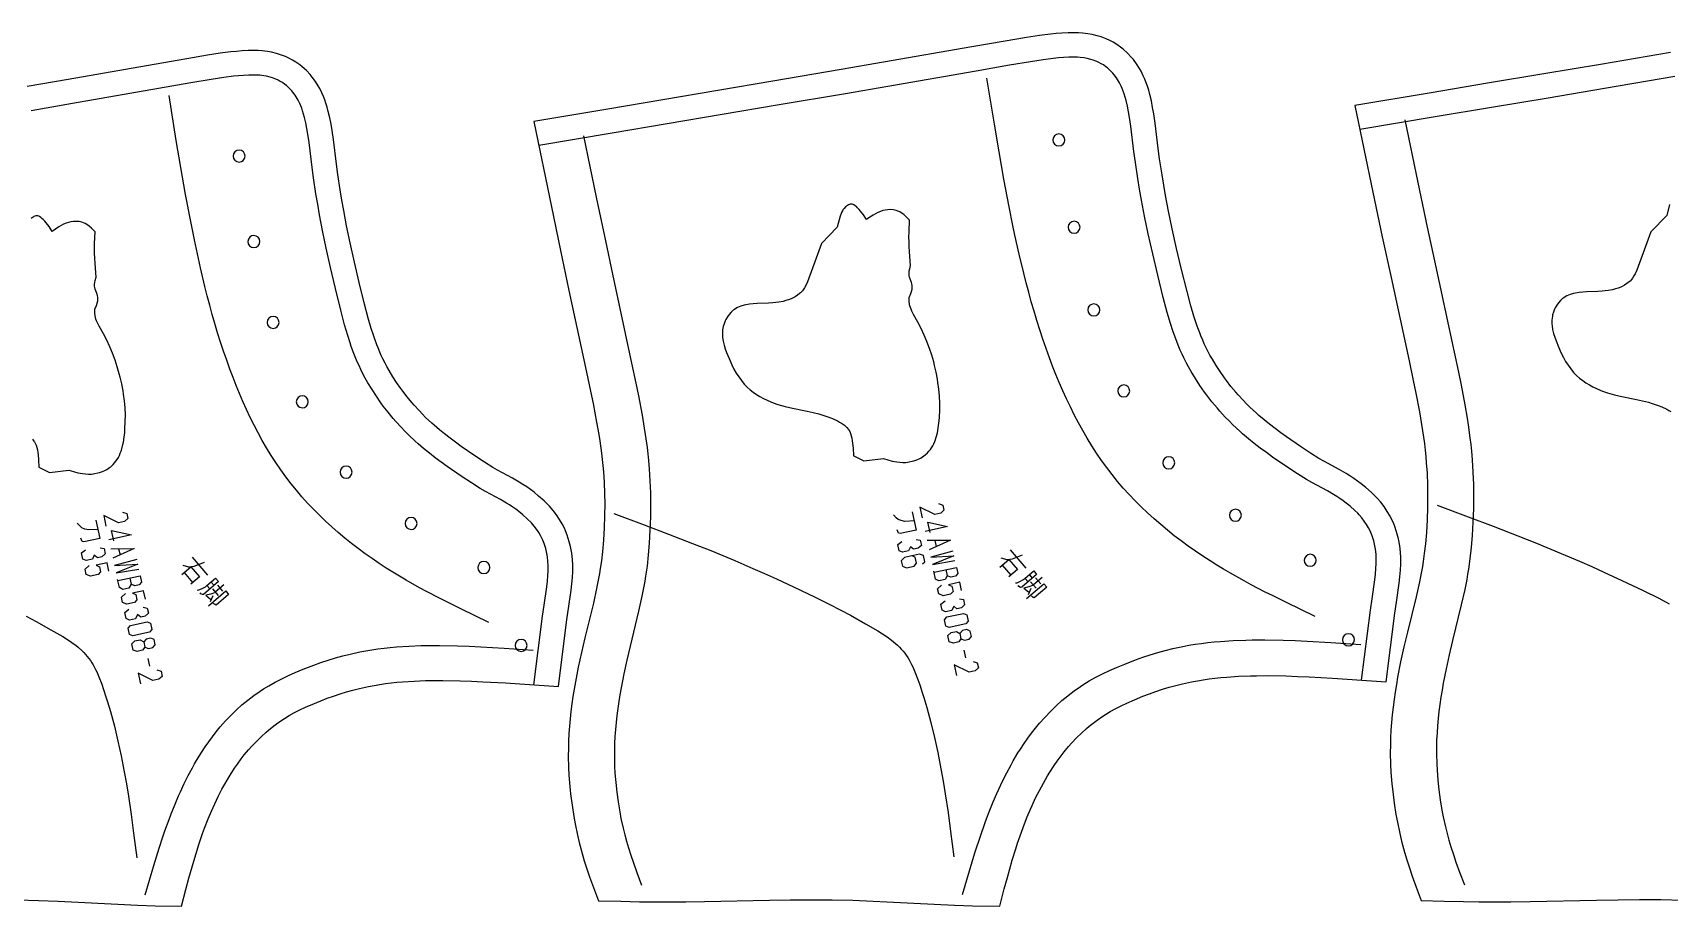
# Model space of a CAD drawing. Extents: x 870 to 2252, y -335 to 1751.
# Drawn here: x 1557.1 to 1897.6, y -334.7 to -152.9 of the extents above; entities that cross this region are included whole.
import ezdxf

# ---------------------------------------------------------------- set-up
doc = ezdxf.new("R2010")
doc.units = 0

msp = doc.modelspace()

# ---------------------------------------------------------------- linework, layer by layer
for points in [[(1661.348877, -171.322693), (1665.011841, -189.092926), (1666.914185, -198.208588), (1668.677002, -206.505188), (1672.334839, -223.503906), (1673.176392, -227.485779), (1673.701538, -230.051559), (1674.437988, -233.908508), (1674.87854, -236.486679), (1675.07959, -237.778046), (1675.43689, -240.366089), (1675.590088, -241.66301), (1675.724609, -242.961792), (1675.839233, -244.26297), (1675.980225, -246.380859), (1676.078125, -248.856323), (1676.10791, -250.837646), (1676.085938, -253.384796), (1675.997192, -255.930664), (1675.843506, -258.473785), (1675.645386, -260.802216), (1675.424805, -262.771484), (1675.199707, -264.373901), (1675.031372, -265.412506), (1674.847778, -266.448273), (1674.440063, -268.513), (1673.750732, -271.597626), (1671.991943, -278.782715), (1671.279663, -281.825531), (1670.618896, -284.880432), (1670.02417, -287.946442), (1669.756104, -289.483276), (1669.509644, -291.022614), (1669.286987, -292.564209), (1669.089478, -294.107971), (1668.919312, -295.653778), (1668.778076, -297.201477), (1668.66748, -298.751129), (1668.589478, -300.302216), (1668.545776, -301.855164), (1668.537598, -303.429565), (1668.592651, -305.792297), (1668.672607, -307.366974), (1668.854858, -309.726593), (1669.016479, -311.296722), (1669.316528, -313.645844), (1669.683838, -315.986755), (1669.966553, -317.540497), (1670.44873, -319.858551), (1670.809814, -321.394409), (1671.412598, -323.681519), (1671.856201, -325.19397), (1672.391724, -326.875336), (1672.961426, -328.545898), (1673.759155, -330.761047), (1674.789551, -333.519409), (1679.469482, -333.652405), (1683.369385, -333.740906), (1686.48938, -333.783875), (1690.395874, -333.792847), (1693.000244, -333.774536), (1696.907349, -333.719147), (1710.374756, -333.425232), (1714.725098, -333.351471), (1719.074707, -333.315735), (1723.423218, -333.334259), (1727.770142, -333.423462), (1732, -333.58606), (1734.819214, -333.725189), (1744.685425, -334.263306), (1748.915527, -334.450592), (1752.68042, -334.566528), (1758.329468, -334.684906), (1759.266846, -331.08432), (1759.908813, -328.689484), (1760.922607, -325.113678), (1761.647461, -322.745605), (1762.028442, -321.567657), (1762.833496, -319.225616), (1763.260376, -318.062347), (1764.027466, -316.098694), (1764.701538, -314.496765), (1765.053589, -313.701935), (1765.788818, -312.126434), (1766.172729, -311.346619), (1766.973877, -309.80484), (1767.391479, -309.04364), (1768.262817, -307.542419), (1768.716675, -306.803406), (1769.662354, -305.350067), (1770.263184, -304.482727), (1771.096313, -303.348785), (1771.745728, -302.516632), (1772.646729, -301.433167), (1773.349609, -300.641449), (1774.323608, -299.615845), (1775.337646, -298.628052), (1776.390137, -297.681061), (1776.93042, -297.223938), (1778.038208, -296.344238), (1778.605225, -295.922455), (1779.765137, -295.116974), (1780.357422, -294.733948), (1781.32959, -294.145508), (1782.461792, -293.517151), (1783.615845, -292.929108), (1784.788086, -292.375977), (1786.373291, -291.682739), (1788.111572, -290.976349), (1789.46106, -290.463226), (1790.820435, -289.978638), (1792.189453, -289.524445), (1793.567749, -289.102753), (1794.955078, -288.715424), (1796.351074, -288.36438), (1798.253296, -287.950409), (1799.459839, -287.724945), (1800.671387, -287.525513), (1801.887451, -287.3508), (1803.1073, -287.199615), (1804.330933, -287.070496), (1805.557495, -286.962311), (1808.017822, -286.803345), (1810.484619, -286.712341), (1811.719482, -286.689026), (1814.188843, -286.680573), (1817.857422, -286.744019), (1820.287964, -286.826447), (1822.714966, -286.935333), (1827.561035, -287.21344), (1838.707764, -287.970398), (1840.530151, -273.688812), (1840.845093, -271.3862), (1841.42334, -267.431946), (1841.581055, -266.109924), (1841.700073, -264.750946), (1841.760864, -263.479462), (1841.761108, -262.130737), (1841.700928, -260.974243), (1841.552246, -259.631805), (1841.2948, -258.221191), (1841.039917, -257.194336), (1840.603027, -255.825546), (1840.229858, -254.884644), (1839.990479, -254.349136), (1839.539917, -253.451401), (1838.971558, -252.48082), (1838.303833, -251.499954), (1837.589355, -250.583542), (1836.863892, -249.756287), (1836.438599, -249.308243), (1835.670166, -248.553635), (1834.52124, -247.535614), (1833.541626, -246.745697), (1832.772827, -246.165115), (1831.993408, -245.610855), (1831.194336, -245.078232), (1830.395386, -244.580383), (1828.979858, -243.769485), (1825.748901, -242.034058), (1824.743286, -241.453476), (1823.005859, -240.375153), (1820.9021, -238.982254), (1818.012817, -236.99324), (1816.798584, -236.124924), (1815.602173, -235.240265), (1814.438721, -234.344559), (1813.311401, -233.434494), (1812.207031, -232.493317), (1811.713257, -232.053635), (1810.380737, -230.799011), (1809.671997, -230.091003), (1808.969238, -229.359024), (1807.910889, -228.2005), (1807.431641, -227.651474), (1806.438843, -226.458939), (1805.486084, -225.23761), (1805.057495, -224.659561), (1804.171997, -223.400345), (1803.345459, -222.134369), (1802.559937, -220.832138), (1802.06604, -219.953629), (1801.699341, -219.265106), (1801.215942, -218.30336), (1800.880371, -217.595032), (1800.559204, -216.877853), (1800.175781, -215.967499), (1799.923218, -215.330627), (1799.409912, -213.938232), (1799.183594, -213.279922), (1798.727051, -211.864807), (1798.086182, -209.682266), (1797.289063, -206.682419), (1796.156738, -202.111603), (1795.129639, -197.745667), (1794.215454, -193.652847), (1793.458862, -190.013702), (1792.834839, -186.746902), (1792.449219, -184.5746), (1792.087036, -182.398361), (1791.583862, -179.101135), (1791.281494, -176.920273), (1790.626709, -171.64473), (1790.358765, -169.737762), (1790.135742, -168.405579), (1789.869141, -167.057098), (1789.550537, -165.706909), (1789.309814, -164.8246), (1789.048828, -163.974091), (1788.79834, -163.251083), (1788.512573, -162.518433), (1788.194458, -161.7966), (1787.716064, -160.851868), (1787.392334, -160.283707), (1786.79541, -159.34964), (1786.127563, -158.450821), (1785.687134, -157.921875), (1784.899292, -157.080353), (1784.035278, -156.297028), (1783.473999, -155.850739), (1782.663818, -155.28418), (1781.937012, -154.846527), (1781.213745, -154.466721), (1780.450562, -154.11879), (1779.400879, -153.722687), (1778.593506, -153.475342), (1777.524292, -153.218079), (1776.651367, -153.063751), (1775.509155, -152.929886), (1774.69104, -152.876053), (1773.605103, -152.851013), (1772.542358, -152.870041), (1771.270264, -152.935028), (1770.073364, -153.028778), (1768.879761, -153.149643), (1766.619019, -153.440887), (1763.875488, -153.867966), (1759.46167, -154.60968), (1752.541016, -155.81105), (1734.15686, -158.999573), (1725.350586, -160.510544), (1711.117188, -162.93605), (1699.678589, -164.873672), (1688.237305, -166.803864), (1676.794312, -168.728897), (1661.348877, -171.322693)], [(1554.059082, -333.363556), (1558.292603, -333.450745), (1562.412354, -333.609833), (1565.158081, -333.745972), (1574.767334, -334.272522), (1578.887207, -334.45575), (1582.553833, -334.569092), (1588.055908, -334.684906), (1588.96875, -331.160278), (1589.593872, -328.815826), (1590.581421, -325.315186), (1591.287476, -322.996826), (1591.658447, -321.843475), (1592.442749, -319.550262), (1592.858765, -318.411163), (1593.605713, -316.48877), (1594.262207, -314.920898), (1594.604858, -314.142883), (1595.320923, -312.600647), (1595.694702, -311.83725), (1596.474976, -310.327759), (1596.881836, -309.582428), (1597.730591, -308.112427), (1598.172729, -307.388672), (1599.094238, -305.965179), (1599.679443, -305.116241), (1600.490601, -304.006195), (1601.123291, -303.191406), (1602.000854, -302.130463), (1602.685303, -301.355591), (1603.633423, -300.35199), (1604.620483, -299.385162), (1605.645386, -298.458069), (1606.171631, -298.010498), (1607.25061, -297.149017), (1607.803101, -296.735931), (1608.933228, -295.94696), (1609.51062, -295.571747), (1610.457764, -294.995422), (1611.560303, -294.380341), (1612.684204, -293.804718), (1613.825928, -293.263092), (1615.369995, -292.584137), (1617.062988, -291.892609), (1618.376953, -291.390228), (1619.700928, -290.915741), (1621.034302, -290.4711), (1622.376831, -290.058167), (1623.728149, -289.678833), (1625.088135, -289.335083), (1626.940552, -288.92984), (1628.115601, -288.709167), (1629.295288, -288.513885), (1630.479614, -288.342896), (1631.667725, -288.194794), (1632.859375, -288.06839), (1634.054077, -287.962372), (1636.450317, -287.806671), (1638.853027, -287.717468), (1640.055786, -287.694611), (1642.461182, -287.686218), (1646.034302, -287.748169), (1648.401489, -287.828705), (1650.765259, -287.935272), (1655.485107, -288.207458), (1666.473755, -288.957306), (1668.248657, -274.977142), (1668.55542, -272.723602), (1669.118896, -268.851532), (1669.272827, -267.554871), (1669.389038, -266.221527), (1669.448364, -264.973145), (1669.448608, -263.648743), (1669.389648, -262.512329), (1669.244629, -261.193207), (1668.993286, -259.80722), (1668.743652, -258.796661), (1668.316528, -257.450775), (1667.951172, -256.524445), (1667.716187, -255.996124), (1667.274658, -255.11203), (1666.717773, -254.156204), (1666.063843, -253.190933), (1665.36438, -252.288986), (1664.61499, -251.429993), (1663.507568, -250.31073), (1662.361328, -249.28949), (1661.403076, -248.512497), (1660.650879, -247.941437), (1659.888428, -247.396591), (1659.106812, -246.872879), (1658.324707, -246.382965), (1656.942139, -245.586945), (1653.795532, -243.88797), (1652.819702, -243.321671), (1651.131226, -242.26828), (1649.085327, -240.906631), (1646.272827, -238.960419), (1645.091797, -238.111511), (1643.928345, -237.246796), (1642.797485, -236.371475), (1641.702148, -235.482605), (1640.62915, -234.563553), (1640.150879, -234.135345), (1638.855469, -232.909363), (1638.16748, -232.218475), (1637.484985, -231.504013), (1636.455566, -230.371246), (1635.990479, -229.83551), (1635.025269, -228.669998), (1634.099365, -227.476746), (1633.68335, -226.91301), (1632.822876, -225.6828), (1632.020264, -224.446838), (1631.257324, -223.17543), (1630.777954, -222.318039), (1630.421875, -221.645935), (1629.951782, -220.706284), (1629.626221, -220.014755), (1629.314087, -219.314529), (1628.941528, -218.425034), (1628.696167, -217.803192), (1628.197021, -216.44191), (1627.977051, -215.799133), (1627.533081, -214.415543), (1626.90979, -212.281174), (1626.134033, -209.346436), (1625.031738, -204.872803), (1624.03186, -200.599487), (1623.141724, -196.593582), (1622.405151, -193.032059), (1621.797607, -189.834839), (1621.422363, -187.708984), (1621.069824, -185.579453), (1620.579956, -182.35257), (1620.285767, -180.21875), (1619.648193, -175.054291), (1619.387207, -173.185577), (1619.169556, -171.879105), (1618.909302, -170.556046), (1618.598511, -169.231125), (1618.363037, -168.36441), (1618.108276, -167.529251), (1617.863403, -166.818359), (1617.58374, -166.097504), (1617.272461, -165.387421), (1616.80481, -164.458984), (1616.487305, -163.898712), (1615.903076, -162.979065), (1615.248901, -162.093353), (1614.815552, -161.570267), (1614.042358, -160.739639), (1613.193115, -159.965897), (1612.639648, -159.523712), (1611.843262, -158.963867), (1611.128052, -158.531174), (1610.417114, -158.15593), (1609.666016, -157.811752), (1608.634644, -157.420349), (1607.838989, -157.175262), (1606.788086, -156.920975), (1605.928345, -156.768127), (1604.807495, -156.636093), (1604.00293, -156.582855), (1602.938599, -156.558273), (1601.897583, -156.576996), (1600.653931, -156.6409), (1599.484009, -156.733047), (1598.317627, -156.851837), (1596.111328, -157.137573), (1593.436523, -157.55629), (1589.136475, -158.28273), (1582.395752, -159.459183), (1564.490479, -162.581207), (1555.913818, -164.060745)], [(1833.610596, -287.624146), (1835.474121, -273.020416), (1835.79541, -270.671661), (1836.36731, -266.760925), (1836.507446, -265.585236), (1836.610718, -264.406464), (1836.660889, -263.357208), (1836.661011, -262.263), (1836.615479, -261.387543), (1836.50293, -260.370972), (1836.306519, -259.294495), (1836.130615, -258.585632), (1835.797729, -257.543152), (1835.529297, -256.866425), (1835.381104, -256.534637), (1835.055786, -255.886246), (1834.658203, -255.207611), (1834.180786, -254.506042), (1833.657715, -253.835495), (1833.095581, -253.194336), (1832.801392, -252.884247), (1832.190063, -252.28421), (1831.227417, -251.431198), (1830.403442, -250.766632), (1829.757813, -250.279099), (1829.100586, -249.811752), (1828.430786, -249.365311), (1827.778442, -248.958786), (1826.505127, -248.229446), (1823.266724, -246.48996), (1822.122803, -245.829605), (1820.252808, -244.668823), (1818.048218, -243.209259), (1815.083374, -241.168243), (1813.799072, -240.249756), (1812.530273, -239.31163), (1811.280884, -238.349792), (1810.054932, -237.360153), (1808.856323, -236.338791), (1808.268555, -235.815109), (1806.82959, -234.460419), (1806.030151, -233.66156), (1805.246582, -232.845627), (1804.106323, -231.597488), (1803.550293, -230.96019), (1802.467407, -229.65976), (1801.426636, -228.325378), (1800.922607, -227.645782), (1799.949707, -226.26207), (1799.025269, -224.846329), (1798.152466, -223.399414), (1797.592041, -222.402298), (1797.1698, -221.609604), (1796.632202, -220.540192), (1796.248291, -219.729095), (1795.881348, -218.910431), (1795.45459, -217.897064), (1795.159546, -217.152847), (1794.605469, -215.650116), (1794.344849, -214.892456), (1793.852417, -213.366287), (1793.174194, -211.05574), (1792.348999, -207.950577), (1791.199219, -203.308701), (1790.158569, -198.885574), (1789.229858, -194.727844), (1788.457275, -191.011322), (1787.81897, -187.671005), (1787.422974, -185.438782), (1787.050537, -183.201752), (1786.536987, -179.836044), (1786.224854, -177.584641), (1785.570557, -172.313705), (1785.317627, -170.513672), (1785.118042, -169.32132), (1784.884033, -168.137421), (1784.6073, -166.964218), (1784.410767, -166.244339), (1784.199951, -165.557297), (1784.011353, -165.013), (1783.801392, -164.474335), (1783.582886, -163.978821), (1783.2229, -163.268036), (1783.025146, -162.920898), (1782.594482, -162.246994), (1782.11792, -161.605576), (1781.862793, -161.299133), (1781.319214, -160.718506), (1780.731934, -160.186279), (1780.422607, -159.940109), (1779.883911, -159.563354), (1779.434082, -159.292542), (1778.968872, -159.048279), (1778.490234, -158.830154), (1777.751831, -158.551437), (1777.248657, -158.397308), (1776.48291, -158.213043), (1775.909912, -158.111755), (1775.044678, -158.010345), (1774.464844, -157.972183), (1773.592041, -157.952072), (1772.71814, -157.967697), (1771.599609, -158.024872), (1770.529541, -158.108673), (1769.462646, -158.216751), (1767.337158, -158.49054), (1764.690308, -158.902542), (1760.320435, -159.636917), (1753.412964, -160.836014), (1735.023926, -164.025345), (1726.210083, -165.537567), (1711.971313, -167.963974), (1700.528564, -169.902298), (1689.084595, -171.833008), (1677.639771, -173.758362), (1662.37915, -176.321045)], [(1897.911865, -156.960342), (1883.307617, -159.436371), (1871.570923, -161.414368), (1859.831543, -163.384766), (1848.090454, -165.349915), (1832.238281, -167.998398)], [(1661.376953, -288.609406), (1663.192261, -274.312012), (1663.505249, -272.012573), (1664.062256, -268.183746), (1664.198853, -267.032715), (1664.299438, -265.878693), (1664.348389, -264.851532), (1664.348511, -263.780273), (1664.304199, -262.923187), (1664.194824, -261.92804), (1664.00354, -260.874481), (1663.832275, -260.180664), (1663.508423, -259.160156), (1663.246948, -258.497528), (1663.102417, -258.172577), (1662.7854, -257.537506), (1662.398438, -256.873322), (1661.93335, -256.187012), (1661.424438, -255.530807), (1660.876953, -254.903152), (1659.995117, -254.011902), (1659.057129, -253.176285), (1658.254395, -252.525269), (1657.62561, -252.048004), (1656.985596, -251.590546), (1656.333252, -251.153397), (1655.697754, -250.755417), (1654.457764, -250.041443), (1651.303711, -248.338425), (1650.189331, -247.691864), (1648.36792, -246.555496), (1646.221191, -245.126709), (1643.33313, -243.128204), (1642.082153, -242.228897), (1640.846191, -241.310349), (1639.629639, -240.368698), (1638.435913, -239.399994), (1637.268921, -238.400421), (1636.696533, -237.88797), (1635.294922, -236.5616), (1634.516235, -235.779572), (1633.753418, -234.980896), (1632.642334, -233.758316), (1632.100464, -233.13414), (1631.045776, -231.860626), (1630.03186, -230.554092), (1629.541016, -229.888702), (1628.593506, -228.53421), (1627.693726, -227.148544), (1626.844238, -225.732605), (1626.298462, -224.75679), (1625.887207, -223.980652), (1625.363525, -222.933594), (1624.989624, -222.139603), (1624.632446, -221.338196), (1624.216797, -220.345978), (1623.929321, -219.617111), (1623.389648, -218.145737), (1623.135864, -217.403946), (1622.656372, -215.909729), (1621.99585, -213.647842), (1621.192505, -210.608231), (1620.072754, -206.063934), (1619.059326, -201.733704), (1618.154907, -197.663116), (1617.402466, -194.024567), (1616.781006, -190.754181), (1616.395264, -188.568741), (1616.032837, -186.378662), (1615.532471, -183.083633), (1615.22876, -180.879562), (1614.591675, -175.719604), (1614.345459, -173.957413), (1614.151001, -172.79007), (1613.923096, -171.630966), (1613.653564, -170.482269), (1613.462158, -169.777374), (1613.256836, -169.104874), (1613.073242, -168.571991), (1612.868774, -168.044495), (1612.65625, -167.559799), (1612.305908, -166.864456), (1612.113525, -166.524719), (1611.694458, -165.865158), (1611.230591, -165.237228), (1610.982178, -164.937103), (1610.452637, -164.368393), (1609.880249, -163.846985), (1609.578613, -163.60582), (1609.053589, -163.236832), (1608.615723, -162.971909), (1608.16272, -162.732849), (1607.696655, -162.519287), (1606.977417, -162.246368), (1606.487305, -162.095352), (1605.741089, -161.914764), (1605.183105, -161.815582), (1604.340454, -161.716324), (1603.775635, -161.67894), (1602.925537, -161.659332), (1602.074463, -161.674652), (1600.984985, -161.730667), (1599.942627, -161.812729), (1598.903564, -161.918549), (1596.833374, -162.186676), (1594.255615, -162.590149), (1589.999634, -163.309174), (1583.272095, -164.483322), (1565.361938, -167.606247), (1556.777954, -169.08699)], [(1823.952637, -274.339264), (1818.001953, -271.479767), (1815.043213, -270.018127), (1813.571045, -269.273712), (1810.644531, -267.749908), (1809.192017, -266.967255), (1806.312744, -265.352509), (1804.887573, -264.517273), (1803.473267, -263.661133), (1802.070435, -262.782928), (1800.546631, -261.792572), (1799.039307, -260.773346), (1797.550415, -259.725098), (1796.081421, -258.647736), (1794.634033, -257.541138), (1793.209961, -256.405029), (1791.810791, -255.239487), (1790.438232, -254.044296), (1789.094238, -252.819366), (1787.779785, -251.564453), (1786.497314, -250.279572), (1785.248047, -248.964401), (1784.033813, -247.619141), (1782.856201, -246.243195), (1781.717041, -244.837021), (1780.598877, -243.375702), (1779.520996, -241.884293), (1778.482422, -240.364487), (1777.481812, -238.818039), (1776.518188, -237.246521), (1775.590454, -235.651642), (1774.697266, -234.034988), (1773.837769, -232.398361), (1773.010742, -230.743317), (1772.215088, -229.07164), (1771.449707, -227.384842), (1770.713379, -225.684647), (1770.005249, -223.972839), (1769.323975, -222.250809), (1768.668579, -220.520615), (1767.970459, -218.59343), (1767.301392, -216.658386), (1766.660278, -214.715927), (1766.045532, -212.766479), (1765.456055, -210.810471), (1764.890381, -208.848236), (1764.347656, -206.880188), (1763.825928, -204.906876), (1763.324219, -202.928635), (1762.375854, -198.958862), (1761.491943, -194.974258), (1761.071167, -192.977264), (1760.283569, -189.073166), (1759.200073, -183.348389), (1758.182129, -177.611359), (1757.21167, -171.865463), (1755.651489, -162.278076)], [(1898.767334, -161.988129), (1884.157593, -164.465073), (1872.416626, -166.443741), (1860.674683, -168.414612), (1848.931641, -170.380081), (1833.27356, -172.996094)], [(1651.970947, -275.603516), (1646.174316, -272.803558), (1641.858398, -270.643616), (1639.008057, -269.151855), (1637.593506, -268.385742), (1634.789673, -266.805084), (1633.401855, -265.987579), (1632.025024, -265.149689), (1630.65918, -264.290192), (1629.174072, -263.319946), (1627.705322, -262.321442), (1626.254517, -261.294556), (1624.823242, -260.239258), (1623.413208, -259.155396), (1622.026245, -258.042816), (1620.663452, -256.901398), (1619.32666, -255.731171), (1618.017822, -254.531952), (1616.738037, -253.303589), (1615.48938, -252.046005), (1614.273193, -250.759018), (1613.091187, -249.442764), (1611.945313, -248.096756), (1610.836426, -246.721329), (1609.746582, -245.289642), (1608.696167, -243.828751), (1607.684082, -242.340195), (1606.709229, -240.825699), (1605.770386, -239.286789), (1604.866821, -237.725143), (1603.996948, -236.14238), (1603.160156, -234.540146), (1602.35498, -232.920074), (1601.580322, -231.283752), (1600.835327, -229.632843), (1600.118774, -227.968826), (1599.429443, -226.293594), (1598.766479, -224.608475), (1598.128662, -222.915421), (1597.44873, -221.028244), (1596.797119, -219.133392), (1596.172607, -217.2314), (1595.573975, -215.322647), (1595, -213.407501), (1594.448975, -211.486359), (1593.920288, -209.559601), (1593.412354, -207.627762), (1592.923828, -205.691132), (1592.000244, -201.805038), (1591.139648, -197.904572), (1590.72998, -195.949799), (1589.962891, -192.127853), (1588.907837, -186.523117), (1587.916504, -180.906448), (1586.971558, -175.281174), (1585.452271, -165.895111)], [(1832.238281, -167.998398), (1835.975098, -186.036057), (1837.927246, -195.342972), (1839.736206, -203.813629), (1843.489746, -221.169052), (1844.353394, -225.234375), (1844.892334, -227.853867), (1845.647949, -231.791595), (1846.100098, -234.423828), (1846.306641, -235.742371), (1846.673096, -238.384796), (1846.830444, -239.708984), (1846.968506, -241.03511), (1847.08606, -242.363708), (1847.230957, -244.526016), (1847.331421, -247.053436), (1847.361938, -249.076355), (1847.339355, -251.676941), (1847.248535, -254.276245), (1847.090942, -256.87265), (1846.887817, -259.25), (1846.661377, -261.26059), (1846.43042, -262.896698), (1846.257813, -263.957092), (1846.069336, -265.014679), (1845.651001, -267.122742), (1844.94397, -270.271973), (1843.139648, -277.607574), (1842.408691, -280.713898), (1841.730957, -283.832703), (1841.12085, -286.962891), (1840.845703, -288.531921), (1840.592896, -290.103516), (1840.364502, -291.677521), (1840.161987, -293.253693), (1839.987305, -294.832031), (1839.842407, -296.412262), (1839.729004, -297.994476), (1839.649048, -299.578308), (1839.604004, -301.16394), (1839.595947, -302.771423), (1839.652344, -305.183746), (1839.734497, -306.791504), (1839.921509, -309.200653), (1840.087402, -310.803711), (1840.395386, -313.202026), (1840.772461, -315.592346), (1841.0625, -317.178833), (1841.557251, -319.545624), (1841.927979, -321.113617), (1842.546509, -323.448578), (1843.001465, -324.992493), (1843.551025, -326.709381), (1844.13562, -328.414978), (1844.954224, -330.676636), (1846.011475, -333.492645), (1850.813232, -333.628601), (1854.814819, -333.719025), (1858.015991, -333.76297), (1862.024536, -333.772247), (1864.696655, -333.753601), (1868.705444, -333.697144), (1882.523804, -333.397491), (1886.987427, -333.322296), (1891.450439, -333.28598), (1895.912354, -333.304962), (1900.372314, -333.396179)], [(1842.615845, -171.003159), (1845.313599, -184.028549), (1847.263672, -193.325119), (1848.764038, -200.356995), (1852.865723, -219.329651), (1853.751099, -223.513672), (1854.308716, -226.238907), (1855.091064, -230.335587), (1855.560059, -233.07402), (1855.77478, -234.445663), (1856.157349, -237.194443), (1856.322266, -238.571945), (1856.468262, -239.951324), (1856.627319, -241.757111), (1856.789185, -244.304138), (1856.882813, -246.855576), (1856.912964, -249.107025), (1856.885376, -251.907883), (1856.787964, -254.707489), (1856.622437, -257.504395), (1856.422974, -259.943817), (1856.159668, -262.373383), (1855.861816, -264.487732), (1855.684692, -265.561737), (1855.491943, -266.633026), (1855.06665, -268.768677), (1854.351318, -271.959686), (1852.531372, -279.394714), (1851.843384, -282.322113), (1851.202515, -285.260651), (1850.623535, -288.209534), (1850.362305, -289.687622), (1850.122314, -291.16803), (1849.905273, -292.650665), (1849.713379, -294.135376), (1849.548584, -295.622131), (1849.412476, -297.110687), (1849.307129, -298.601196), (1849.234497, -300.093262), (1849.196411, -301.587128), (1849.193115, -302.954803), (1849.244019, -305.007233), (1849.314331, -306.375031), (1849.472656, -308.424652), (1849.692505, -310.469482), (1849.976685, -312.537659), (1850.332153, -314.656982), (1850.60498, -316.062988), (1851.068359, -318.159851), (1851.413818, -319.548553), (1851.788696, -320.929016), (1852.193237, -322.300537), (1852.706055, -323.902527), (1853.251953, -325.493835), (1854.016968, -327.603516), (1855.005615, -330.230164)], [(1671.721558, -174.328125), (1674.350098, -187.085419), (1676.25061, -196.190704), (1677.712769, -203.078232), (1681.710571, -221.66449), (1682.573853, -225.765152), (1683.11792, -228.436676), (1683.880859, -232.45253), (1684.338379, -235.136871), (1684.547729, -236.4814), (1684.920898, -239.175781), (1685.082031, -240.52597), (1685.224365, -241.878006), (1685.379639, -243.648941), (1685.537964, -246.15152), (1685.629517, -248.658432), (1685.659058, -250.868317), (1685.631958, -253.615738), (1685.536621, -256.361908), (1685.375122, -259.10553), (1685.17981, -261.501953), (1684.922119, -263.890137), (1684.631104, -265.964996), (1684.45813, -267.017151), (1684.270142, -268.066589), (1683.855469, -270.158905), (1683.157959, -273.285309), (1681.383911, -280.569885), (1680.714233, -283.433716), (1680.090332, -286.30835), (1679.526978, -289.193054), (1679.272583, -290.638885), (1679.038818, -292.087067), (1678.827759, -293.537292), (1678.641113, -294.989655), (1678.480591, -296.443848), (1678.348267, -297.899872), (1678.245728, -299.357758), (1678.175171, -300.817139), (1678.138062, -302.278351), (1678.134766, -303.612976), (1678.184204, -305.615723), (1678.252319, -306.9505), (1678.405762, -308.950623), (1678.619019, -310.946045), (1678.894775, -312.964966), (1679.23999, -315.035004), (1679.505005, -316.408356), (1679.955078, -318.456665), (1680.290527, -319.813324), (1680.654785, -321.161987), (1681.047974, -322.501984), (1681.546631, -324.068542), (1682.077759, -325.624725), (1682.822021, -327.687988), (1683.783569, -330.256897)], [(1771.873901, -175.186523), (1771.78125, -174.707657), (1771.512451, -174.300735), (1771.108398, -174.027618), (1770.630371, -173.929916), (1770.151733, -174.022537), (1769.744629, -174.291367), (1769.471558, -174.695419), (1769.373901, -175.173233), (1769.466553, -175.6521), (1769.735229, -176.059052), (1770.139282, -176.332184), (1770.61731, -176.429886), (1771.096069, -176.337265), (1771.503052, -176.068436), (1771.776245, -175.664368), (1771.873901, -175.186523)], [(1601.28418, -178.532455), (1601.191528, -178.053589), (1600.922729, -177.646683), (1600.518677, -177.37355), (1600.040894, -177.275848), (1599.562012, -177.368469), (1599.154907, -177.637299), (1598.881958, -178.041367), (1598.78418, -178.519211), (1598.876831, -178.998047), (1599.14563, -179.404999), (1599.549683, -179.678116), (1600.027588, -179.775818), (1600.50647, -179.683197), (1600.913452, -179.414368), (1601.186523, -179.010315), (1601.28418, -178.532455)], [(1727.828613, -240.836121), (1730.020386, -241.932617), (1734.104858, -241.508789), (1735.034302, -241.770233), (1735.966064, -242.004959), (1736.902344, -242.186127), (1737.530151, -242.263855), (1738.161499, -242.297928), (1738.797363, -242.28038), (1739.454468, -242.202072), (1740.108765, -242.063156), (1740.431885, -241.97171), (1741.06543, -241.746124), (1741.674927, -241.465698), (1741.967896, -241.305588), (1742.525391, -240.946991), (1742.78772, -240.749176), (1743.274292, -240.317657), (1743.592407, -239.975891), (1743.881714, -239.611832), (1744.143555, -239.227142), (1744.379395, -238.8237), (1744.590942, -238.403244), (1744.779541, -237.967453), (1744.946777, -237.518204), (1745.094238, -237.057175), (1745.335327, -236.107025), (1745.432129, -235.621399), (1745.585693, -234.637802), (1745.696045, -233.649643), (1745.757935, -232.898438), (1745.828247, -231.411758), (1745.830322, -229.944366), (1745.766968, -228.494171), (1745.641479, -227.05925), (1745.457031, -225.637497), (1745.343506, -224.930817), (1745.076416, -223.524918), (1744.752563, -222.106873), (1744.568726, -221.390625), (1744.160278, -219.965744), (1743.696777, -218.552887), (1743.17749, -217.154221), (1742.600708, -215.771988), (1741.965942, -214.408386), (1741.271729, -213.065613), (1740.391357, -211.512268), (1740.018677, -210.791519), (1739.859009, -210.424133), (1739.723999, -210.049988), (1739.619019, -209.667572), (1739.55542, -209.331009), (1739.49353, -208.757919), (1739.45874, -207.941238), (1739.807495, -207.164871), (1739.976685, -206.69957), (1740.090088, -206.234879), (1740.127319, -205.770935), (1740.099609, -205.462692), (1740.032104, -205.154953), (1739.936523, -204.84726), (1739.55188, -203.7659), (1739.477051, -203.454208), (1739.440918, -203.168076), (1739.444458, -202.776871), (1739.497314, -202.383438), (1739.585938, -201.98851), (1739.776367, -201.328156), (1739.543091, -198.457458), (1739.480225, -197.380508), (1739.440918, -196.302841), (1739.430176, -195.397568), (1739.442505, -194.305038), (1739.528809, -191.845657), (1738.791016, -191.111557), (1738.330444, -190.705582), (1738.010254, -190.46051), (1737.503418, -190.144287), (1737.143921, -189.97551), (1736.786377, -189.851639), (1736.224121, -189.729645), (1735.642822, -189.679962), (1735.054932, -189.698044), (1734.474365, -189.778976), (1734.014038, -189.88887), (1733.48877, -190.064178), (1732.981689, -190.282028), (1732.48999, -190.535233), (1732.010376, -190.816956), (1731.307251, -191.276993), (1730.614502, -191.761017), (1729.957275, -190.78656), (1729.350586, -189.985184), (1729.081421, -189.669373), (1728.717407, -189.280273), (1728.484131, -189.057449), (1728.239136, -188.857376), (1727.982666, -188.69577), (1727.805542, -188.616867), (1727.623901, -188.566437), (1727.430298, -188.549133), (1727.225586, -188.569016), (1727.020142, -188.623398), (1726.816528, -188.707611), (1726.617798, -188.817459), (1726.24585, -189.095505), (1725.934448, -189.413391), (1725.685425, -189.748856), (1725.578369, -189.924683), (1725.394653, -190.289993), (1725.243652, -190.669998), (1725.11731, -191.060547), (1724.511475, -193.304718), (1721.226563, -196.73616), (1719.822876, -200.562653), (1718.605713, -203.949493), (1718.305542, -204.716675), (1717.964233, -205.454208), (1717.703369, -205.920227), (1717.40918, -206.359375), (1717.247803, -206.566986), (1716.878906, -206.968582), (1716.670166, -207.160507), (1716.219604, -207.513), (1715.731567, -207.825073), (1715.212891, -208.098236), (1714.944458, -208.220734), (1714.393921, -208.438278), (1713.830933, -208.620575), (1713.262939, -208.769104), (1712.339355, -208.945068), (1711.724365, -209.024368), (1711.108276, -209.07988), (1710.178345, -209.131287), (1707.823608, -209.208191), (1707.042114, -209.257019), (1706.266724, -209.338318), (1705.506104, -209.46492), (1705.134277, -209.549179), (1704.413696, -209.767456), (1704.067261, -209.904602), (1703.731567, -210.062683), (1703.407593, -210.243088), (1703.09668, -210.447647), (1702.856934, -210.63031), (1702.406982, -211.040894), (1701.999146, -211.504684), (1701.636963, -212.012924), (1701.324219, -212.557022), (1701.187256, -212.839767), (1700.955078, -213.421127), (1700.781372, -214.016479), (1700.717285, -214.31691), (1700.656982, -214.712967), (1700.622559, -215.109299), (1700.612671, -215.505661), (1700.625244, -215.901947), (1700.659058, -216.297928), (1700.782959, -217.088242), (1700.971558, -217.875275), (1701.21167, -218.65741), (1701.490112, -219.433273), (1701.982666, -220.656281), (1702.582275, -221.994995), (1703.016479, -222.859802), (1703.484863, -223.696716), (1703.992798, -224.500809), (1704.546021, -225.267181), (1705.149902, -225.990814), (1705.472656, -226.335266), (1705.764282, -226.623947), (1706.379028, -227.173233), (1707.031006, -227.68515), (1707.716187, -228.159683), (1708.429688, -228.597305), (1709.16687, -228.997879), (1709.923096, -229.361679), (1710.69397, -229.688858), (1711.183594, -229.8759), (1712.172974, -230.211365), (1713.677246, -230.635468), (1715.197144, -230.99202), (1718.243408, -231.626129), (1719.477905, -231.900742), (1720.703125, -232.211014), (1721.514526, -232.447021), (1722.723755, -232.858627), (1723.524658, -233.17952), (1724.542725, -233.654449), (1724.980713, -233.888077), (1725.40564, -234.141525), (1726.001465, -234.565186), (1726.359863, -234.881012), (1726.524536, -235.050079), (1726.819702, -235.41214), (1726.948242, -235.60582), (1727.100098, -235.88327), (1727.26123, -236.27124), (1727.408813, -236.760269), (1727.523926, -237.264328), (1727.615845, -237.775223), (1727.6875, -238.287735), (1727.782959, -239.316284), (1727.858276, -240.864182)], [(1897.709351, -188.628632), (1897.103516, -190.872803), (1893.818604, -194.304214), (1892.414917, -198.130737), (1891.197876, -201.517578), (1890.897583, -202.28476), (1890.55603, -203.022263), (1890.29541, -203.488312), (1890.001343, -203.927414), (1889.839844, -204.135071), (1889.470947, -204.536682), (1889.262085, -204.728546), (1888.811646, -205.081055), (1888.323608, -205.393158), (1887.804932, -205.666321), (1887.536499, -205.788788), (1886.98584, -206.006363), (1886.422974, -206.188629), (1885.855103, -206.337189), (1884.931396, -206.513153), (1884.316406, -206.592422), (1883.700317, -206.647964), (1882.770386, -206.699371), (1880.415527, -206.776291), (1879.634155, -206.825119), (1878.858765, -206.906403), (1878.098022, -207.033005), (1877.726318, -207.117264), (1877.005737, -207.335541), (1876.659302, -207.472687), (1876.323608, -207.630783), (1875.999634, -207.811127), (1875.688843, -208.015732), (1875.448975, -208.198395), (1874.999023, -208.608978), (1874.591187, -209.072769), (1874.229004, -209.581009), (1873.916016, -210.125107), (1873.779297, -210.407852), (1873.547119, -210.989182), (1873.373413, -211.584564), (1873.309326, -211.884995), (1873.249023, -212.281006), (1873.2146, -212.677383), (1873.20459, -213.073746), (1873.217285, -213.470032), (1873.251099, -213.866013), (1873.375, -214.656281), (1873.563599, -215.443359), (1873.803711, -216.22551), (1874.082153, -217.001358), (1874.574585, -218.224365), (1875.174316, -219.56308), (1875.608521, -220.427887), (1876.076782, -221.264801), (1876.584839, -222.068909), (1877.138062, -222.835236), (1877.741943, -223.558899), (1878.064697, -223.903351), (1878.356323, -224.192032), (1878.971069, -224.741318), (1879.623047, -225.253235), (1880.308228, -225.727768), (1881.021729, -226.16539), (1881.758911, -226.565979), (1882.515137, -226.929764), (1883.286011, -227.256943), (1883.775635, -227.443985), (1884.765137, -227.779449), (1886.269531, -228.203506), (1887.789185, -228.56012), (1890.835449, -229.194214), (1892.070068, -229.468826), (1893.295166, -229.779099), (1894.106567, -230.015076), (1895.315796, -230.426712), (1896.116699, -230.74762), (1897.134766, -231.222534), (1897.572754, -231.456161), (1897.997559, -231.709564)], [(1558.361328, -243.268005), (1560.553223, -244.364487), (1564.637573, -243.940659), (1565.567139, -244.202103), (1566.498901, -244.436829), (1567.435181, -244.617996), (1568.062988, -244.69574), (1568.694336, -244.729797), (1569.330322, -244.712265), (1569.987427, -244.633972), (1570.641479, -244.495041), (1570.9646, -244.403595), (1571.598389, -244.178009), (1572.207764, -243.897568), (1572.500854, -243.737488), (1573.058228, -243.37886), (1573.320557, -243.181046), (1573.807129, -242.749527), (1574.125244, -242.407761), (1574.414551, -242.043701), (1574.676392, -241.659012), (1574.912109, -241.255585), (1575.123657, -240.835114), (1575.312256, -240.399338), (1575.479614, -239.950073), (1575.626953, -239.48909), (1575.868042, -238.538895), (1575.964966, -238.053268), (1576.11853, -237.069717), (1576.228882, -236.081512), (1576.290771, -235.330307), (1576.361206, -233.843628), (1576.363037, -232.376251), (1576.299805, -230.926056), (1576.174316, -229.491135), (1575.989868, -228.069366), (1575.876587, -227.362686), (1575.609131, -225.956787), (1575.2854, -224.538742), (1575.101563, -223.82254), (1574.693115, -222.397644), (1574.229614, -220.984756), (1573.710327, -219.58609), (1573.133667, -218.203857), (1572.498657, -216.840271), (1571.804443, -215.497498), (1570.924194, -213.944138), (1570.551514, -213.223389), (1570.391846, -212.856018), (1570.256836, -212.481903), (1570.151855, -212.099442), (1570.088379, -211.762878), (1570.026367, -211.189804), (1569.991577, -210.373123), (1570.340332, -209.596756), (1570.509521, -209.131439), (1570.622925, -208.666748), (1570.660156, -208.202805), (1570.632446, -207.894562), (1570.564941, -207.586838), (1570.46936, -207.279175), (1570.084595, -206.197769), (1570.009766, -205.886093), (1569.973755, -205.59996), (1569.977295, -205.20874), (1570.030151, -204.815308), (1570.118774, -204.42038), (1570.309204, -203.76004), (1570.075928, -200.889328), (1570.013062, -199.812378), (1569.973755, -198.734726), (1569.962891, -197.829453), (1569.97522, -196.736954), (1570.061646, -194.277542), (1569.323853, -193.543427), (1568.863281, -193.137451), (1568.543091, -192.89238), (1568.036255, -192.576172), (1567.676636, -192.407379), (1567.319214, -192.283508), (1566.756958, -192.161514), (1566.175537, -192.111832), (1565.587769, -192.129913), (1565.007202, -192.210861), (1564.546875, -192.32074), (1564.021484, -192.496048), (1563.514526, -192.713898), (1563.022827, -192.967102), (1562.543213, -193.248825), (1561.840088, -193.708862), (1561.147339, -194.192886), (1560.490112, -193.21843), (1559.883423, -192.417068), (1559.614136, -192.101242), (1559.250244, -191.712143), (1559.017212, -191.489334), (1558.771973, -191.289261), (1558.515381, -191.127655), (1558.338379, -191.048752), (1558.156738, -190.998322), (1557.963135, -190.981018), (1557.758423, -191.0009), (1557.552979, -191.055267), (1557.349365, -191.139481), (1557.150635, -191.249329), (1556.778687, -191.52742)], [(1775.036011, -193.358948), (1774.943359, -192.880081), (1774.674683, -192.47316), (1774.27063, -192.200027), (1773.792603, -192.102341), (1773.313843, -192.194962), (1772.90686, -192.463791), (1772.633911, -192.867844), (1772.536011, -193.345657), (1772.628662, -193.824524), (1772.897461, -194.231476), (1773.301636, -194.504608), (1773.779541, -194.602295), (1774.258301, -194.509689), (1774.665283, -194.24086), (1774.938354, -193.836792), (1775.036011, -193.358948)], [(1604.363525, -196.323593), (1604.270874, -195.844727), (1604.002197, -195.437775), (1603.598145, -195.164642), (1603.120117, -195.066956), (1602.641357, -195.159561), (1602.234375, -195.428391), (1601.961182, -195.832458), (1601.863525, -196.310303), (1601.956177, -196.789169), (1602.224976, -197.196121), (1602.629028, -197.469254), (1603.106812, -197.56691), (1603.585693, -197.474335), (1603.992798, -197.205505), (1604.265869, -196.801437), (1604.363525, -196.323593)], [(1779.139526, -210.557266), (1779.046875, -210.0784), (1778.778076, -209.671448), (1778.374023, -209.398315), (1777.895996, -209.300613), (1777.417358, -209.393234), (1777.010254, -209.662064), (1776.737183, -210.066132), (1776.639526, -210.543976), (1776.732178, -211.022842), (1777.000854, -211.429764), (1777.404907, -211.702881), (1777.882935, -211.800583), (1778.361694, -211.707962), (1778.768677, -211.439178), (1779.04187, -211.03508), (1779.139526, -210.557266)], [(1608.359619, -213.160934), (1608.266968, -212.682098), (1607.998047, -212.275146), (1607.593994, -212.002029), (1607.116211, -211.904327), (1606.637329, -211.996948), (1606.230469, -212.265778), (1605.957275, -212.669846), (1605.859619, -213.14769), (1605.952148, -213.626556), (1606.221069, -214.033478), (1606.625122, -214.306595), (1607.102905, -214.404297), (1607.581787, -214.311676), (1607.98877, -214.042847), (1608.261841, -213.638779), (1608.359619, -213.160934)], [(1785.373901, -227.429611), (1785.281372, -226.950775), (1785.012451, -226.543823), (1784.608398, -226.270691), (1784.130615, -226.173004), (1783.651733, -226.265625), (1783.244751, -226.534454), (1782.97168, -226.938507), (1782.874023, -227.416367), (1782.966553, -227.895233), (1783.235474, -228.302139), (1783.639526, -228.575272), (1784.11731, -228.672958), (1784.596191, -228.580353), (1785.003052, -228.311523), (1785.276245, -227.907455), (1785.373901, -227.429611)], [(1614.431274, -229.679169), (1614.338501, -229.200302), (1614.069824, -228.793396), (1613.665649, -228.520264), (1613.187744, -228.422577), (1612.708984, -228.515198), (1612.302002, -228.784012), (1612.028931, -229.18808), (1611.931274, -229.665894), (1612.023926, -230.14476), (1612.292603, -230.551712), (1612.696655, -230.824844), (1613.174438, -230.922531), (1613.653442, -230.82991), (1614.060303, -230.561096), (1614.333374, -230.157028), (1614.431274, -229.679169)], [(1557.057251, -237.481949), (1557.352417, -237.844025), (1557.481079, -238.037689), (1557.633057, -238.315155), (1557.794067, -238.703156), (1557.94165, -239.192139), (1558.056641, -239.696243), (1558.148682, -240.207108), (1558.220337, -240.719604), (1558.315796, -241.748154), (1558.390869, -243.296051)], [(1794.733521, -242.389923), (1794.640869, -241.911057), (1794.372192, -241.504089), (1793.96814, -241.230972), (1793.490112, -241.13327), (1793.011353, -241.225891), (1792.60437, -241.49472), (1792.331421, -241.898788), (1792.233521, -242.376633), (1792.326172, -242.855499), (1792.594971, -243.262451), (1792.999023, -243.535583), (1793.477051, -243.63327), (1793.955688, -243.540665), (1794.362793, -243.271835), (1794.635864, -242.867767), (1794.733521, -242.389923)], [(1623.546509, -244.325348), (1623.453857, -243.846481), (1623.185181, -243.43956), (1622.781006, -243.166443), (1622.303101, -243.068741), (1621.824341, -243.161362), (1621.417358, -243.430191), (1621.144165, -243.834259), (1621.046509, -244.312103), (1621.13916, -244.790939), (1621.407959, -245.197891), (1621.812012, -245.471008), (1622.289917, -245.56871), (1622.768677, -245.476089), (1623.175781, -245.20726), (1623.448853, -244.803192), (1623.546509, -244.325348)], [(1745.606201, -250.878738), (1746.473389, -251.159882), (1746.71106, -252.249924), (1746.03479, -252.845108), (1744.795166, -253.115311), (1741.692871, -251.619766), (1742.168091, -253.799835)], [(1849.353027, -251.207489), (1855.820313, -253.614761), (1860.986694, -255.566757), (1866.140015, -257.563507), (1869.997803, -259.104401), (1875.132324, -261.228699), (1878.960571, -262.869598), (1881.49939, -263.985779), (1884.026001, -265.119354), (1887.789917, -266.851898), (1889.996094, -267.893036), (1892.191772, -268.951385), (1895.470215, -270.580048), (1897.64856, -271.699219)], [(1570.746216, -256.225586), (1568.748291, -256.302856), (1567.956177, -256.162079), (1567.31665, -255.898468), (1566.933716, -255.578979), (1566.347778, -254.945419)], [(1570.241577, -254.320618), (1571.070801, -258.125061), (1567.736572, -258.851776), (1567.400146, -258.746002), (1567.122803, -258.090027)], [(1575.773071, -252.622375), (1576.640259, -252.903503), (1576.87793, -253.993546), (1576.201538, -254.588745), (1574.962036, -254.858932), (1571.859863, -253.363388), (1572.334961, -255.543472)], [(1637.063599, -255.005112), (1636.970947, -254.526245), (1636.702148, -254.119293), (1636.298096, -253.846161), (1635.820313, -253.748474), (1635.341431, -253.841095), (1634.934326, -254.109909), (1634.661255, -254.513977), (1634.563599, -254.991837), (1634.65625, -255.470703), (1634.924927, -255.877655), (1635.328979, -256.150787), (1635.807007, -256.248474), (1636.285889, -256.155853), (1636.692749, -255.887024), (1636.965942, -255.482956), (1637.063599, -255.005112)], [(1678.04834, -252.924957), (1684.351563, -255.282608), (1689.386719, -257.194366), (1694.409058, -259.149994), (1698.168701, -260.659149), (1703.173096, -262.739929), (1706.904053, -264.347076), (1709.378418, -265.440216), (1711.840698, -266.550354), (1715.508911, -268.246918), (1719.799805, -270.30307), (1722.995239, -271.898041), (1725.118286, -272.99411), (1727.237427, -274.120941), (1730.413208, -275.877563), (1732.957764, -277.357758), (1733.931152, -277.965057), (1734.87854, -278.600372), (1735.789551, -279.271118), (1736.227905, -279.62207), (1737.064331, -280.359711), (1737.459595, -280.748322), (1737.837891, -281.151215), (1738.197754, -281.569641), (1738.536011, -282.000946), (1738.856201, -282.447174), (1739.159058, -282.907257), (1739.445557, -283.380157), (1739.974609, -284.359833), (1740.21936, -284.864471), (1740.674072, -285.897919), (1741.286255, -287.491821), (1741.660156, -288.571014), (1742.178589, -290.157288), (1742.505127, -291.201202), (1743.125, -293.286987), (1743.975708, -296.41391), (1744.739746, -299.544373), (1745.426392, -302.684418), (1746.088257, -306.077209), (1746.54541, -308.668427), (1746.969238, -311.270294), (1747.554688, -315.189209), (1748.096558, -319.122101), (1748.783447, -324.377289)], [(1740.579468, -254.481949), (1738.581421, -254.559219), (1737.789307, -254.418427), (1737.14978, -254.154831), (1736.766724, -253.835342), (1736.180908, -253.201797)], [(1740.074707, -252.57695), (1740.903809, -256.381409), (1737.569702, -257.108154), (1737.233276, -257.00238), (1736.955933, -256.346405)], [(1743.823975, -256.877777), (1743.348877, -254.697723), (1747.449829, -255.639679), (1742.790405, -256.655304)], [(1808.612427, -253.298904), (1808.519775, -252.820038), (1808.251099, -252.413086), (1807.847046, -252.139954), (1807.369141, -252.042267), (1806.890259, -252.134872), (1806.483276, -252.403702), (1806.210083, -252.80777), (1806.112427, -253.285614), (1806.205078, -253.764481), (1806.473877, -254.171402), (1806.87793, -254.444519), (1807.355957, -254.542221), (1807.834839, -254.4496), (1808.241699, -254.180817), (1808.514771, -253.776718), (1808.612427, -253.298904)], [(1573.990845, -258.621399), (1573.515747, -256.441376), (1577.616699, -257.383301), (1572.95752, -258.398926)], [(1740.927246, -258.337524), (1741.766479, -258.490417), (1742.00415, -259.580475), (1741.327881, -260.175629), (1740.387451, -260.380646), (1739.739502, -259.87262), (1739.342163, -260.720428), (1738.059814, -260.999969), (1737.368042, -260.702911), (1737.083862, -259.39917), (1737.926514, -258.745331)], [(1743.193848, -258.506195), (1748.067627, -258.473785)], [(1748.067627, -258.473785), (1743.622437, -260.472534)], [(1744.807251, -258.512726), (1745.091553, -259.816528)], [(1571.094238, -260.081177), (1571.93335, -260.2341), (1572.171021, -261.324097), (1571.494751, -261.919281), (1570.554321, -262.124298), (1569.906372, -261.616272), (1569.509033, -262.46405), (1568.226563, -262.743591), (1567.534912, -262.446564), (1567.250732, -261.142792), (1568.093384, -260.488983)], [(1573.360718, -260.249847), (1578.234497, -260.217407)], [(1578.234497, -260.217407), (1573.789307, -262.216156)], [(1574.974243, -260.256348), (1575.258423, -261.560181)], [(1590.274292, -262.019745), (1593.483276, -265.777466)], [(1742.214478, -263.421326), (1742.743042, -262.970276), (1742.458862, -261.666473), (1741.591553, -261.385376), (1738.471069, -262.065552), (1737.822754, -262.78894), (1738.060425, -263.878967), (1738.946411, -264.245575), (1740.527954, -263.900848), (1741.009766, -263.236084), (1740.749023, -262.039185), (1740.052734, -261.720825)], [(1748.568848, -260.77356), (1743.960693, -262.024261), (1748.783081, -261.756683), (1744.291504, -263.541718), (1748.997437, -262.739868)], [(1762.992188, -261.62442), (1760.884033, -262.464081), (1759.839844, -262.564728), (1758.614624, -262.254883)], [(1760.519531, -260.51532), (1763.728394, -264.27301)], [(1824.17688, -262.671906), (1824.084351, -262.193054), (1823.81543, -261.786102), (1823.411377, -261.51297), (1822.933594, -261.415253), (1822.45459, -261.507874), (1822.047729, -261.776703), (1821.774658, -262.180786), (1821.677002, -262.65863), (1821.769531, -263.137482), (1822.038452, -263.544434), (1822.442505, -263.817566), (1822.920288, -263.915253), (1823.39917, -263.822601), (1823.80603, -263.553833), (1824.079224, -263.14975), (1824.17688, -262.671906)], [(1572.956543, -264.927612), (1572.579224, -263.196411), (1570.270874, -263.699524), (1570.962524, -263.996552), (1571.200073, -265.086609), (1570.694824, -265.644501), (1569.113037, -265.989258), (1568.227295, -265.62262), (1567.989624, -264.532562), (1568.809082, -263.771881)], [(1578.735718, -262.517181), (1574.127563, -263.767883), (1578.949951, -263.500336), (1574.458374, -265.285339), (1579.164307, -264.483521)], [(1588.100464, -265.627716), (1589.995728, -264.009338), (1591.781494, -266.100555), (1589.984375, -267.635254)], [(1592.747192, -263.128876), (1590.638916, -263.968536), (1589.594849, -264.069183), (1588.369629, -263.759338)], [(1588.590576, -265.209167), (1590.348511, -267.267761)], [(1652.222168, -264.181061), (1652.129639, -263.702179), (1651.860718, -263.295227), (1651.456665, -263.022095), (1650.978882, -262.924408), (1650.5, -263.017029), (1650.09314, -263.285858), (1649.819946, -263.689911), (1649.72229, -264.167755), (1649.814819, -264.646637), (1650.08374, -265.053589), (1650.487793, -265.326721), (1650.965576, -265.424377), (1651.444458, -265.331757), (1651.851318, -265.062958), (1652.124512, -264.658905), (1652.222168, -264.181061)], [(1744.643677, -265.157532), (1749.303101, -264.141937), (1749.58728, -265.44574), (1749.082031, -266.003632), (1748.141479, -266.208618), (1747.407104, -265.920898), (1746.948364, -266.692535), (1745.666016, -266.972076), (1744.951172, -266.568146), (1744.592407, -264.922424)], [(1747.122925, -264.617157), (1747.407104, -265.920898)], [(1758.345581, -264.12326), (1760.240723, -262.504883), (1762.026733, -264.5961), (1760.229492, -266.130768)], [(1758.835693, -263.704712), (1760.59375, -265.763306)], [(1761.587158, -267.389801), (1761.92749, -267.325195), (1762.463867, -267.093109), (1763.256836, -266.698425), (1763.583496, -266.419403), (1765.380737, -264.884735), (1765.994629, -265.603546), (1762.890381, -268.254456), (1762.643433, -268.295898), (1762.322144, -268.118195), (1762.154785, -267.92218)], [(1574.810547, -266.901215), (1579.469971, -265.88559), (1579.754028, -267.189362), (1579.248901, -267.747253), (1578.30835, -267.952271), (1577.573975, -267.66452), (1577.115234, -268.436157), (1575.832886, -268.715698), (1575.118042, -268.311798), (1574.759399, -266.666077)], [(1580.525635, -270.728729), (1580.148193, -268.997528), (1577.839966, -269.500671), (1578.531494, -269.797699), (1578.769165, -270.887726), (1578.263916, -271.445618), (1576.682251, -271.790375), (1575.796387, -271.423737), (1575.558716, -270.33371), (1576.378052, -269.572998)], [(1577.289795, -266.360779), (1577.573975, -267.66452)], [(1591.342041, -268.894257), (1591.682251, -268.829651), (1592.21875, -268.597565), (1593.011841, -268.202881), (1593.338501, -267.923859), (1595.135742, -266.38916), (1595.749634, -267.108002), (1592.645386, -269.758911), (1592.398438, -269.800354), (1592.077026, -269.622681), (1591.909668, -269.426636)], [(1593.366577, -267.956543), (1593.924438, -268.610046)], [(1594.248657, -267.203156), (1594.834595, -267.889343)], [(1594.502441, -268.625122), (1595.674316, -269.997467)], [(1596.88562, -267.776581), (1595.088379, -269.311279)], [(1595.538574, -267.853363), (1596.598877, -269.095001)], [(1750.358765, -268.985107), (1749.981323, -267.253906), (1747.673096, -267.757019), (1748.364624, -268.054047), (1748.602295, -269.144104), (1748.097046, -269.701996), (1746.515381, -270.046722), (1745.629517, -269.680115), (1745.391846, -268.590057), (1746.211182, -267.829376)], [(1765.142334, -267.913666), (1764.386719, -268.219879), (1763.332886, -268.441681), (1764.30542, -269.249725)], [(1763.611572, -266.452118), (1764.169678, -267.105591)], [(1763.892944, -270.619202), (1767.487183, -267.549805), (1768.101074, -268.268616), (1765.486938, -270.500946), (1765.282104, -270.393341), (1764.905151, -270.15036)], [(1764.819458, -268.52829), (1764.22998, -269.822845)], [(1764.493896, -265.698669), (1765.079834, -266.384888)], [(1764.747437, -267.120605), (1765.919434, -268.493011)], [(1767.130615, -266.272156), (1765.333496, -267.806824)], [(1765.783569, -266.348907), (1766.843872, -267.590546)], [(1594.897095, -269.418121), (1594.141479, -269.724335), (1593.087769, -269.946136), (1594.060425, -270.754181)], [(1593.647827, -272.123657), (1597.242188, -269.05426), (1597.855957, -269.773071), (1595.241821, -272.005371), (1595.036987, -271.897797), (1594.659912, -271.654785)], [(1594.574341, -270.032715), (1593.984863, -271.327301)], [(1749.92749, -270.704529), (1750.766846, -270.857422), (1751.004395, -271.947449), (1750.328125, -272.542603), (1749.387573, -272.747559), (1748.739624, -272.239563), (1748.342285, -273.087402), (1747.059937, -273.366913), (1746.368286, -273.069885), (1746.084229, -271.766083), (1746.926636, -271.112335)], [(1555.712769, -274.288971), (1557.776733, -275.392059), (1560.869019, -277.111908), (1563.347168, -278.561951), (1564.295288, -279.157013), (1565.218262, -279.779297), (1566.105469, -280.436035), (1566.532349, -280.779572), (1567.346802, -281.501312), (1567.731567, -281.88147), (1568.099854, -282.275421), (1568.450073, -282.684479), (1568.780151, -283.107056), (1569.092163, -283.544159), (1569.387451, -283.994751), (1569.66687, -284.457886), (1570.182129, -285.417175), (1570.42041, -285.911163), (1570.862915, -286.922852), (1571.458618, -288.482971), (1571.822266, -289.539093), (1572.32666, -291.092133), (1572.644653, -292.11441), (1573.248047, -294.156647), (1574.076538, -297.218048), (1574.820923, -300.282654), (1575.489624, -303.356445), (1576.134521, -306.677795), (1576.579712, -309.214691), (1576.992432, -311.761993), (1577.562622, -315.598633), (1578.090088, -319.448975), (1578.758667, -324.593781)], [(1580.09436, -272.448151), (1580.933716, -272.601044), (1581.171265, -273.691101), (1580.494995, -274.286255), (1579.554688, -274.491241), (1578.906494, -273.983185), (1578.509155, -274.831055), (1577.226807, -275.110535), (1576.535278, -274.813538), (1576.251099, -273.509766), (1577.093506, -272.855957)], [(1577.250732, -278.096436), (1576.966553, -276.792694), (1577.467163, -276.21344), (1580.929688, -275.45871), (1581.625854, -275.7771), (1581.910156, -277.080841), (1581.404785, -277.638794), (1577.942505, -278.393463), (1577.250732, -278.096436)], [(1747.083862, -276.352814), (1746.799805, -275.049042), (1747.300293, -274.469788), (1750.762817, -273.715057), (1751.458984, -274.033478), (1751.743286, -275.337219), (1751.237915, -275.895142), (1747.775391, -276.649841), (1747.083862, -276.352814)], [(1580.422363, -280.732117), (1581.156738, -281.019836), (1582.097168, -280.81485), (1582.602417, -280.256958), (1582.364868, -279.166901), (1581.668579, -278.84848), (1580.728149, -279.053467), (1580.184692, -279.642059), (1580.422363, -280.732117), (1579.940308, -281.396912), (1578.828979, -281.63913), (1577.966431, -281.379364), (1577.682129, -280.075592), (1578.35376, -279.459045), (1579.465088, -279.216797), (1580.184692, -279.642059)], [(1659.966064, -280.390503), (1659.873413, -279.911621), (1659.604614, -279.50473), (1659.200562, -279.231598), (1658.722778, -279.133911), (1658.243896, -279.226532), (1657.836792, -279.495331), (1657.563843, -279.899414), (1657.466064, -280.377258), (1657.558716, -280.856079), (1657.827515, -281.263031), (1658.231567, -281.536163), (1658.709473, -281.63385), (1659.188354, -281.541229), (1659.595215, -281.27243), (1659.868408, -280.868347), (1659.966064, -280.390503)], [(1750.255371, -278.988464), (1750.989746, -279.276154), (1751.930298, -279.071198), (1752.435425, -278.513275), (1752.197876, -277.423279), (1751.501709, -277.104828), (1750.561157, -277.309784), (1750.017944, -277.898438), (1750.255371, -278.988464), (1749.773438, -279.653229), (1748.661987, -279.895508), (1747.799438, -279.635742), (1747.515259, -278.33194), (1748.18689, -277.715424), (1749.298218, -277.473145), (1750.017944, -277.898438)], [(1750.535645, -332.229797), (1752.004761, -327.275116), (1753.147949, -323.572754), (1754.358276, -319.893005), (1755.217041, -317.45697), (1755.664917, -316.2453), (1756.126953, -315.038086), (1756.964844, -312.954987), (1757.714355, -311.203308), (1758.10376, -310.333618), (1758.912964, -308.608551), (1759.765747, -306.905548), (1760.664673, -305.228149), (1761.132446, -304.400146), (1762.106567, -302.767609), (1762.613403, -301.963898), (1763.381958, -300.801636), (1764.144287, -299.711151), (1764.935425, -298.640839), (1765.755615, -297.59201), (1766.605713, -296.565826), (1767.736084, -295.2901), (1768.863281, -294.110229), (1770.034668, -292.972687), (1771.249146, -291.881042), (1771.871948, -291.353699), (1773.148193, -290.337952), (1773.801392, -289.850555), (1775.136719, -288.918915), (1775.818604, -288.475494), (1776.959961, -287.780579), (1778.332031, -287.016083), (1779.731689, -286.302246), (1781.154175, -285.631989), (1782.595215, -284.998016), (1784.31543, -284.286041), (1786.586792, -283.410553), (1788.114502, -282.865356), (1789.652832, -282.353973), (1791.201416, -281.87912), (1792.76001, -281.443329), (1794.328613, -281.049164), (1796.402588, -280.599213), (1797.694458, -280.358612), (1798.991821, -280.145508), (1800.293823, -279.958588), (1801.600098, -279.796631), (1802.910278, -279.658173), (1804.223755, -279.54187), (1806.858032, -279.370728), (1809.49939, -279.272369), (1810.821411, -279.247131), (1813.465454, -279.238068), (1817.284668, -279.304901), (1819.778809, -279.389923), (1822.269531, -279.501862), (1827.24292, -279.786896), (1833.45105, -280.207367)], [(1832.128418, -279.228943), (1832.035767, -278.750061), (1831.766968, -278.343109), (1831.362915, -278.070007), (1830.88501, -277.97229), (1830.406006, -278.064911), (1829.999146, -278.33374), (1829.726074, -278.737793), (1829.628418, -279.215668), (1829.721069, -279.694519), (1829.989746, -280.10144), (1830.393921, -280.374573), (1830.871704, -280.47226), (1831.350586, -280.379639), (1831.757568, -280.110809), (1832.030762, -279.706757), (1832.128418, -279.228943)], [(1580.465088, -332.281525), (1582.261475, -326.221252), (1583.393555, -322.602997), (1584.188232, -320.204132), (1584.600708, -319.009705), (1585.46106, -316.632599), (1585.911011, -315.4505), (1586.727173, -313.411163), (1587.457031, -311.696747), (1587.83606, -310.845428), (1588.624146, -309.156799), (1589.454712, -307.489594), (1590.330322, -305.84726), (1590.786011, -305.036469), (1591.734985, -303.437775), (1592.228882, -302.650574), (1592.977417, -301.512451), (1593.719971, -300.445099), (1594.490234, -299.397308), (1595.289185, -298.370422), (1596.117432, -297.365509), (1597.21814, -296.11676), (1598.315308, -294.962189), (1599.455688, -293.848755), (1600.638428, -292.780121), (1601.244995, -292.263733), (1602.488281, -291.269043), (1603.124512, -290.791748), (1604.425537, -289.879181), (1605.090088, -289.444763), (1606.202026, -288.764221), (1607.537964, -288.01593), (1608.901001, -287.317078), (1610.286865, -286.660706), (1611.69043, -286.039795), (1613.365845, -285.342682), (1615.577759, -284.485565), (1617.065552, -283.951782), (1618.563721, -283.451141), (1620.072021, -282.986115), (1621.590332, -282.559357), (1623.118286, -282.173462), (1625.138306, -281.732971), (1626.396362, -281.497406), (1627.659668, -281.288788), (1628.927734, -281.105804), (1630.199951, -280.947235), (1631.475952, -280.811584), (1632.755127, -280.697723), (1635.320923, -280.530029), (1637.893677, -280.433655), (1639.181152, -280.408875), (1641.756714, -280.399811), (1645.476685, -280.465057), (1647.905884, -280.548187), (1650.331665, -280.657715), (1655.175415, -280.936707), (1661.22168, -281.348206)], [(1750.870117, -281.397797), (1751.205566, -282.936676)], [(1582.928711, -285.451599), (1583.795898, -285.732727), (1584.033569, -286.822754), (1583.3573, -287.417969), (1582.117676, -287.688171), (1579.015381, -286.192596), (1579.490601, -288.372681)], [(1581.036987, -283.141449), (1581.372437, -284.680298)], [(1752.761841, -283.707977), (1753.629028, -283.989105), (1753.866699, -285.079132), (1753.19043, -285.674316), (1751.950684, -285.944489), (1748.848511, -284.448944), (1749.32373, -286.629059)]]:
    msp.add_lwpolyline(points)

doc.saveas('drawing.dxf')
